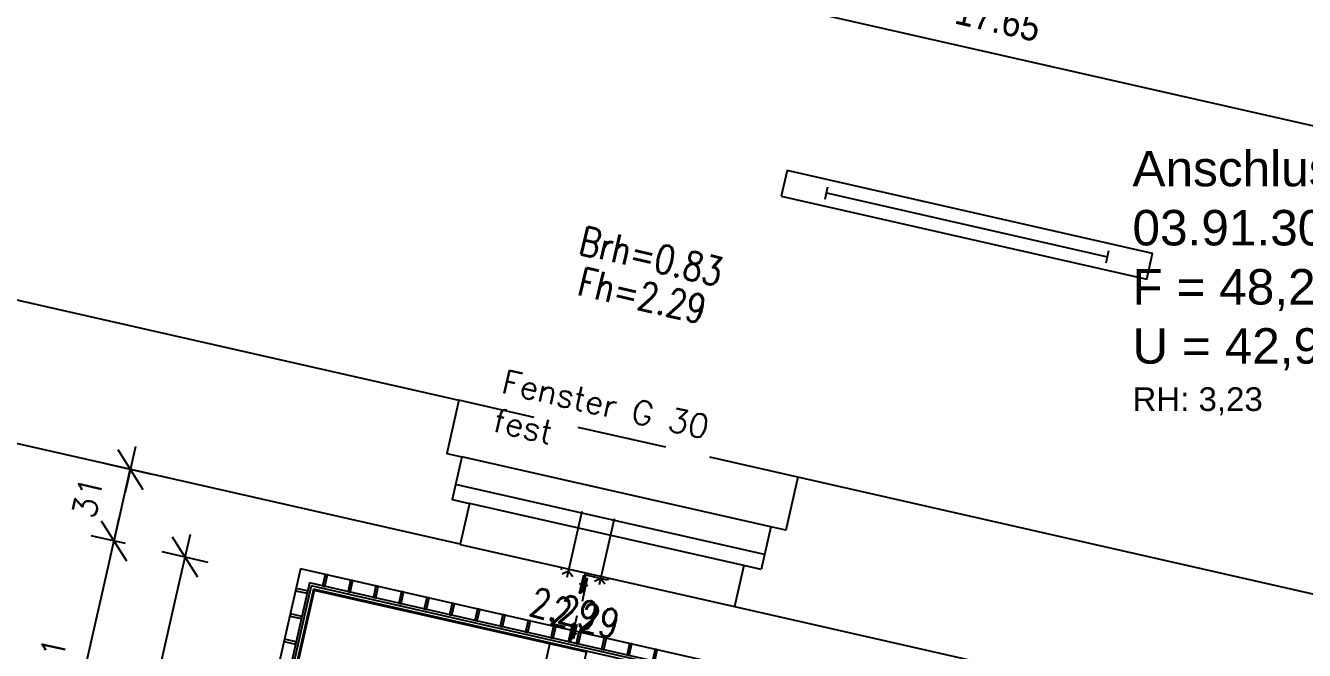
# Model space of a CAD drawing. Header units: metres. Extents: x -364 to -248, y 1030 to 1089.
# Drawn here: x -281.28 to -275.87, y 1056.25 to 1058.89 of the extents above; entities that cross this region are included whole.
import ezdxf
from ezdxf.enums import TextEntityAlignment as Align

# ---------------------------------------------------------------- set-up
doc = ezdxf.new("R2010")
doc.units = ezdxf.units.M
doc.header["$LTSCALE"] = 0.03
for name, pattern in [('AUSGEZOGEN', [0]), ('G1', [0.18, 0.12, -0.06]), ('STRICHLINIE', [19.05, 12.7, -6.35])]:
    doc.linetypes.add(name, pattern=pattern)
doc.layers.get('0').update_dxf_attribs({"linetype": 'CONTINUOUS'})
doc.layers.get('Defpoints').update_dxf_attribs({"linetype": 'CONTINUOUS'})
for name, color, linetype in [('A_ansicht', 9, 'CONTINUOUS'), ('A_ansicht_verdeckt', 8, 'STRICHLINIE'), ('A_Bemaßung', 2, 'CONTINUOUS'), ('A_BRANDSCHUTZ', 10, 'CONTINUOUS'), ('A_fenster', 7, 'CONTINUOUS'), ('A_Gitterrost', 3, 'CONTINUOUS'), ('A_höhen', 3, 'CONTINUOUS'), ('A_Stahl', 5, 'CONTINUOUS'), ('A_text', 5, 'CONTINUOUS'), ('A_verdeckt', 8, 'STRICHLINIE'), ('A_wände', 6, 'CONTINUOUS'), ('CKMA0002', 2, 'CONTINUOUS'), ('E__LEUCHTEN', 6, 'AUSGEZOGEN')]:
    doc.layers.add(name, color=color, linetype=linetype)
doc.styles.add('BOLDSIMP_FNT', font='TXT', dxfattribs={"height": 1})
doc.styles.add('PITSIMP8', font='PITSIMP8.SHX')
doc.styles.add('SIMPLEX', font='simplex.shx', dxfattribs={"height": 0.1})
doc.styles.get("Standard").update_dxf_attribs({"font": 'ARIAL.TTF', "height": 1})
doc.dimstyles.get("Standard").update_dxf_attribs({"dimtxt": 0.1, "dimasz": 0.1, "dimexe": 0.1, "dimexo": 0, "dimgap": 0.1, "dimtad": 1, "dimdec": 4, "dimrnd": 0.0025, "dimzin": 0, "dimdsep": 46, "dimtxsty": 'SIMPLEX', "dimblk": 'DIMCROSS', "dimblk1": 'DIMCROSS', "dimblk2": 'DIMCROSS', "dimsah": 1, "dimcen": 2.5, "dimdle": 0.05, "dimclrd": 1, "dimclre": 1, "dimclrt": 6, "dimadec": 0, "dimazin": 0, "dimtfac": 1, "dimtdec": 4, "dimtmove": 2, "dimatfit": 3, "dimfxl": 1, "dimtvp": 1, "dimtolj": 1, "dimtzin": 0, "dimarcsym": 0})

# ---------------------------------------------------------------- blocks, each defined once
blk = doc.blocks.new('2DEL_458')
for p, q in [((-0.3844, -0.2363), (-0.3844, 0.2363)), ((0.3844, -0.2363), (0.3844, 0.2363)), ((-0.3844, 0), (0.3844, 0))]:
    blk.add_line(p, q)
blk.add_lwpolyline([(-0.5, -0.5), (0.5, -0.5), (0.5, 0.5), (-0.5, 0.5)], close=True)
at = {"style": 'PITSIMP8', "flags": 9}
for tag, p in [('BEZEICHNUNG', (-0.0298, 0.1793)), ('RAUM/GRUPPE', (-0.0298, 0.1593)), ('POS.NR.G-LV', (-0.0298, 0.1393)), ('FABRIKAT', (-0.0298, 0.1193)), ('TYP', (-0.0298, 0.0993)), ('KENNUNG', (-0.0298, 0.0793)), ('VOLUMENSTROM', (-0.0298, 0.0393)), ('LEISTUNG', (-0.0298, 0.0593)), ('DRUCK/-STUFE', (-0.0298, 0.0193)), ('ANSCHLUSS', (-0.0298, -0.0007)), ('GROESSE', (-0.0298, -0.0207)), ('TEMPERATUR', (-0.0298, -0.0607)), ('DN', (-0.0298, -0.0407)), ('SCHUTZART', (-0.0298, -0.1007)), ('DREHZAHL', (-0.0298, -0.0807)), ('SPANNUNG/FREQUENZ', (-0.0298, -0.1207)), ('GEWICHT', (-0.0298, -0.1407)), ('FREI', (-0.0298, -0.1607)), ('FREI', (-0.0298, -0.1807)), ('FREI', (-0.0298, -0.2007))]:
    blk.add_attdef(tag, text='', height=0.01, dxfattribs=at).set_placement(p, align=Align.MIDDLE)
blk = doc.blocks.new('DIMCROSS')
at = {"linetype": 'ByBlock'}
blk.add_line((-0.707107, -0.707107), (0.707107, 0.707107), dxfattribs=at)
at = {"color": 0, "linetype": 'ByBlock'}
blk.add_line((-1, 0), (1, 0), dxfattribs=at)
blk = doc.blocks.new('*D157')
at = {"layer": 'CKMA0002', "color": 1, "lineweight": -2}
for p, q in [((-280.8525, 1056.7026), (-280.9987, 1056.7358)), ((-281.1467, 1055.6312), (-280.9233, 1056.6162))]:
    blk.add_line(p, q, dxfattribs=at)
at = {"layer": 'Defpoints', "color": 0}
for p in [(-280.9012, 1056.7137), (-280.0236, 1056.5146), (-280.2913, 1055.3346)]:
    blk.add_point(p, dxfattribs=at)
at = {"layer": 'CKMA0002', "color": 1, "lineweight": -2, "xscale": 0.1, "yscale": 0.1, "zscale": 0.1}
for p, rotation in [((-280.9012, 1056.7137), 77.22109694715235), ((-281.1689, 1055.5336), 257.2210969471523)]:
    blk.add_blockref('DIMCROSS', p, dxfattribs=dict(at, rotation=rotation))
at = {"layer": 'CKMA0002', "color": 6, "insert": (-281.1813, 1056.1568), "char_height": 0.1, "attachment_point": 5, "rotation": 77.2211, "style": 'SIMPLEX'}
blk.add_mtext('\\A1;1.21{\\A1\\H0.7x\\S;}', dxfattribs=at)
blk = doc.blocks.new('*D158')
at = {"layer": 'CKMA0002', "color": 1, "lineweight": -2}
for p, q in [((-280.7351, 1056.994), (-280.9301, 1057.0382)), ((-280.9012, 1056.7137), (-280.8326, 1057.0161)), ((-280.9012, 1056.7137), (-280.9012, 1056.7137)), ((-280.9012, 1056.7137), (-280.9012, 1056.7137))]:
    blk.add_line(p, q, dxfattribs=at)
at = {"layer": 'Defpoints', "color": 0}
for p in [(-280.8326, 1057.0161), (-279.955, 1056.8171), (-280.0236, 1056.5146)]:
    blk.add_point(p, dxfattribs=at)
at = {"layer": 'CKMA0002', "color": 1, "lineweight": -2, "xscale": 0.1, "yscale": 0.1, "zscale": 0.1}
for p, rotation in [((-280.8326, 1057.0161), 257.2210969471523), ((-280.9012, 1056.7137), 77.22109694715238)]:
    blk.add_blockref('DIMCROSS', p, dxfattribs=dict(at, rotation=rotation))
at = {"layer": 'CKMA0002', "color": 6, "insert": (-281.0132, 1056.8981), "char_height": 0.1, "attachment_point": 5, "rotation": 77.2211, "style": 'SIMPLEX'}
blk.add_mtext('\\A1;31{\\A1\\H0.7x\\S;}', dxfattribs=at)
blk = doc.blocks.new('*D160')
at = {"layer": 'CKMA0002', "color": 1, "lineweight": -2}
for p, q in [((-280.5031, 1056.6234), (-280.6982, 1056.6676)), ((-280.8771, 1055.4265), (-280.6228, 1056.548))]:
    blk.add_line(p, q, dxfattribs=at)
at = {"layer": 'Defpoints', "color": 0}
for p in [(-280.6006, 1056.6455), (-279.7469, 1056.4519), (-280.0456, 1055.1353)]:
    blk.add_point(p, dxfattribs=at)
at = {"layer": 'CKMA0002', "color": 1, "lineweight": -2, "xscale": 0.1, "yscale": 0.1, "zscale": 0.1}
for p, rotation in [((-280.6006, 1056.6455), 77.22109694715235), ((-280.8992, 1055.3289), 257.2210969471523)]:
    blk.add_blockref('DIMCROSS', p, dxfattribs=dict(at, rotation=rotation))
at = {"layer": 'CKMA0002', "color": 6, "insert": (-280.8962, 1056.0204), "char_height": 0.1, "attachment_point": 5, "rotation": 77.2211, "style": 'SIMPLEX'}
blk.add_mtext('\\A1;1.35{\\A1\\H0.7x\\S;}', dxfattribs=at)

msp = doc.modelspace()

# ---------------------------------------------------------------- linework, layer by layer
at = {"layer": 'A_ansicht', "color": 9, "linetype": 'Continuous'}
for p, q in [((-278.12387, 1056.77376), (-279.4305, 1057.07018)), ((-279.43775, 1056.69974), (-278.27723, 1056.43651))]:
    msp.add_line(p, q, dxfattribs=at)
at = {"layer": 'A_ansicht'}
for p, q in [((-280.11251, 1056.59632), (-280.73626, 1053.84616)), ((-275.8549, 1055.63066), (-280.11251, 1056.59632)), ((-280.07481, 1056.53649), (-280.67644, 1053.88386)), ((-275.8172, 1055.57084), (-280.07481, 1056.53649))]:
    msp.add_line(p, q, dxfattribs=at)
at = {"layer": 'A_ansicht', "color": 2}
for p, q in [((-280.06727, 1056.52453), (-280.66448, 1053.8914)), ((-280.05822, 1056.51017), (-280.65012, 1053.90045)), ((-274.67845, 1055.30231), (-280.06727, 1056.52453)), ((-274.69281, 1055.29326), (-280.05822, 1056.51017))]:
    msp.add_line(p, q, dxfattribs=at)
at = {"layer": 'A_ansicht', "linetype": 'G1', "ltscale": 0.2}
for points in [[(-279.00682, 1056.60187), (-278.81178, 1056.55763), (-278.81395, 1056.54807), (-279.00899, 1056.5923)], [(-278.90674, 1056.55715), (-278.89986, 1056.55558), (-278.95781, 1056.30006), (-278.9647, 1056.30162)], [(-278.91491, 1056.57097), (-278.90803, 1056.5694), (-278.92572, 1056.49138), (-278.93261, 1056.49295)], [(-278.9614, 1056.366), (-278.95452, 1056.36444), (-278.97221, 1056.28642), (-278.9791, 1056.28798)]]:
    msp.add_lwpolyline(points, close=True, dxfattribs=at)
at = {"layer": 'A_ansicht_verdeckt', "linetype": 'STRICHLINIE'}
msp.add_line((-279.05812, 1056.28334), (-279.65002, 1053.67362), dxfattribs=at)
at = {"layer": 'A_Bemaßung', "linetype": 'Continuous'}
msp.add_line((-285.87111, 1060.74805), (-268.46429, 1056.79971), dxfattribs=at)
at = {"layer": 'A_fenster', "color": 10, "linetype": 'Continuous'}
for p, q in [((-278.15033, 1056.65672), (-279.45709, 1056.95315)), ((-278.23791, 1056.61), (-279.3983, 1056.87316))]:
    msp.add_line(p, q, dxfattribs=at)
at = {"layer": 'A_Gitterrost'}
for p, q in [((-278.93368, 1056.53421), (-278.89748, 1056.526)), ((-278.97311, 1056.32764), (-278.94588, 1056.32146))]:
    msp.add_line(p, q, dxfattribs=at)
msp.add_lwpolyline([(-280.3148, 1055.35737), (-279.16331, 1055.09621), (-278.90319, 1056.24308), (-280.05468, 1056.50424)], close=True, dxfattribs=at)
at = {"layer": 'A_Stahl'}
for points in [[(-280.00801, 1056.57262), (-280.01907, 1056.52386), (-280.00932, 1056.52165), (-279.99826, 1056.57041), (-280.00801, 1056.57262)], [(-279.90074, 1056.54829), (-279.9118, 1056.49953), (-279.90204, 1056.49732), (-279.89099, 1056.54608), (-279.90074, 1056.54829)], [(-280.08255, 1056.50236), (-280.13131, 1056.51342), (-280.13352, 1056.50367), (-280.08476, 1056.49261), (-280.08255, 1056.50236)], [(-279.79346, 1056.52396), (-279.80452, 1056.4752), (-279.79477, 1056.47299), (-279.78371, 1056.52175), (-279.79346, 1056.52396)], [(-279.68619, 1056.49963), (-279.69725, 1056.45087), (-279.68749, 1056.44866), (-279.67643, 1056.49742), (-279.68619, 1056.49963)], [(-279.57891, 1056.4753), (-279.58997, 1056.42654), (-279.58022, 1056.42432), (-279.56916, 1056.47309), (-279.57891, 1056.4753)], [(-279.47164, 1056.45097), (-279.4827, 1056.40221), (-279.47294, 1056.39999), (-279.46188, 1056.44875), (-279.47164, 1056.45097)], [(-280.10688, 1056.39508), (-280.15564, 1056.40614), (-280.15785, 1056.39639), (-280.10909, 1056.38533), (-280.10688, 1056.39508)], [(-279.36436, 1056.42664), (-279.37542, 1056.37787), (-279.36567, 1056.37566), (-279.35461, 1056.42442), (-279.36436, 1056.42664)], [(-279.25708, 1056.40231), (-279.26814, 1056.35354), (-279.25839, 1056.35133), (-279.24733, 1056.40009), (-279.25708, 1056.40231)], [(-279.14981, 1056.37797), (-279.16087, 1056.32921), (-279.15112, 1056.327), (-279.14006, 1056.37576), (-279.14981, 1056.37797)], [(-279.04253, 1056.35364), (-279.05359, 1056.30488), (-279.04384, 1056.30267), (-279.03278, 1056.35143), (-279.04253, 1056.35364)], [(-280.13121, 1056.28781), (-280.17997, 1056.29887), (-280.18218, 1056.28912), (-280.13342, 1056.27806), (-280.13121, 1056.28781)], [(-278.93526, 1056.32931), (-278.94632, 1056.28055), (-278.93657, 1056.27834), (-278.92551, 1056.3271), (-278.93526, 1056.32931)], [(-278.82798, 1056.30498), (-278.83904, 1056.25622), (-278.82929, 1056.25401), (-278.81823, 1056.30277), (-278.82798, 1056.30498)], [(-278.72071, 1056.28065), (-278.73177, 1056.23189), (-278.72202, 1056.22968), (-278.71096, 1056.27844), (-278.72071, 1056.28065)], [(-278.61343, 1056.25632), (-278.62449, 1056.20756), (-278.61474, 1056.20535), (-278.60368, 1056.25411), (-278.61343, 1056.25632)]]:
    msp.add_lwpolyline(points, dxfattribs=at)
at = {"layer": 'A_verdeckt'}
msp.add_line((-278.00958, 1056.9837), (-279.44305, 1057.30889), dxfattribs=at)
at = {"layer": 'A_wände', "linetype": 'Continuous'}
for points in [[(-281.92441, 1057.26379), (-281.88507, 1057.43726), (-281.8119, 1057.42066), (-281.77093, 1057.60111), (-281.70762, 1057.58673), (-281.65667, 1057.81095), (-279.44305, 1057.3089), (-279.49391, 1057.08458), (-279.43051, 1057.07019), (-279.47149, 1056.88975), (-279.3983, 1056.87316), (-279.43775, 1056.69975), (-281.92441, 1057.26379)], [(-278.16471, 1056.59342), (-278.2379, 1056.61001), (-278.27723, 1056.43651), (-275.75159, 1055.86362), (-275.71214, 1056.03701), (-275.78532, 1056.0536), (-275.74436, 1056.23405), (-275.80775, 1056.24844), (-275.75692, 1056.47267), (-278.00959, 1056.98371), (-278.06045, 1056.75938), (-278.12387, 1056.77377), (-278.16471, 1056.59342)]]:
    msp.add_lwpolyline(points, dxfattribs=at)
at = {"layer": 'CKMA0002'}
for p, q in [((-278.92246, 1056.83822), (-278.9857, 1056.55939)), ((-278.78593, 1056.80725), (-278.84917, 1056.52842)), ((-278.97974, 1056.58567), (-279.00577, 1056.57351)), ((-278.97974, 1056.58567), (-278.9615, 1056.56347)), ((-278.84321, 1056.5547), (-278.86924, 1056.54255)), ((-278.84321, 1056.5547), (-278.82496, 1056.53251))]:
    msp.add_line(p, q, dxfattribs=at)

# ---------------------------------------------------------------- block references
at = {"layer": 'E__LEUCHTEN', "color": 7, "linetype": 'Continuous', "ltscale": 5, "xscale": 1.584999999999874, "yscale": 0.11200000000008, "zscale": 1.585, "rotation": 347.2196337836448}
msp.add_blockref('2DEL_458', (-277.29391, 1058.05109), dxfattribs=at)

# ---------------------------------------------------------------- texts
at = {"layer": 'A_Bemaßung', "color": 7, "linetype": 'Continuous', "style": 'BOLDSIMP_FNT', "width": 0.9}
msp.add_text('17.65', height=0.12, rotation=347.2, dxfattribs=at).set_placement((-277.35976, 1058.86871), align=Align.BOTTOM_LEFT)
at = {"layer": 'A_BRANDSCHUTZ', "linetype": 'Continuous', "insert": (-279.24553, 1057.43886), "char_height": 0.1, "width": 1, "attachment_point": 1, "rotation": 347.22587, "style": 'SIMPLEX'}
msp.add_mtext('Fenster G 30 fest', dxfattribs=at)
at = {"layer": 'A_höhen', "linetype": 'Continuous', "style": 'SIMPLEX', "width": 0.8}
for s, rotation, p in [('Brh=0.83', 346.9, (-278.6292, 1057.91802)), ('Fh=2.29', 346.9, (-278.66688, 1057.75225)), ('2.29', 346, (-278.99665, 1056.42551)), ('2.29', 346.9, (-278.90825, 1056.39129))]:
    msp.add_text(s, height=0.12, rotation=rotation, dxfattribs=at).set_placement(p, align=Align.MIDDLE_CENTER)
at = {"layer": 'A_text', "linetype": 'Continuous', "insert": (-276.59402, 1058.36415), "char_height": 0.15, "width": 6.6459, "attachment_point": 1}
msp.add_mtext('Anschlussflur\\P03.91.308\\PF = 48,22 m²\\PU = 42,99 m\\P\\H0.1;RH: 3,23', dxfattribs=at)

# ---------------------------------------------------------------- dimensions: what is measured, and where the dimension line sits
at = {"layer": 'CKMA0002'}
for base, p1, p2, text, override, picture, middle in [((-280.83262, 1057.01613), (-280.02364, 1056.51464), (-279.95504, 1056.81708), '31{\\A1\\H0.7x\\S;}', {"dimexo": 0.799875, "dimse1": 1, "dimtix": 1}, '*D158', (-281.01321, 1056.89808)), ((-280.90122, 1056.71368), (-280.29128, 1055.33461), (-280.02364, 1056.51464), '1.21{\\A1\\H0.7x\\S;}', {"dimexo": 0.849869, "dimse1": 1, "dimtix": 1}, '*D157', (-281.18133, 1056.15684)), ((-280.60064, 1056.6455), (-280.04556, 1055.13532), (-279.74695, 1056.45188), '1.35{\\A1\\H0.7x\\S;}', {"dimexo": 0.775374, "dimse1": 1, "dimtix": 1}, '*D160', (-280.89623, 1056.0204))]:
    dim = msp.add_linear_dim(base=base, p1=p1, p2=p2, angle=77.2211, text=text, dimstyle='Standard', override=override, dxfattribs=at)
    dim.commit()
    dim.dimension.update_dxf_attribs({"geometry": picture, "text_midpoint": middle})

doc.saveas('drawing.dxf')
